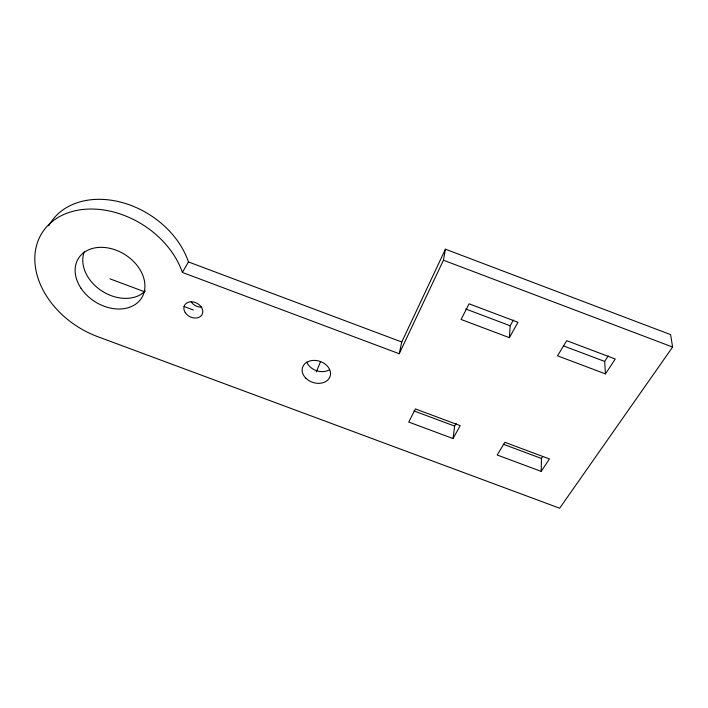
<?xml version="1.0" encoding="UTF-8"?>
<svg xmlns="http://www.w3.org/2000/svg" width="708" height="708" viewBox="0 0 708 708"><rect width="100%" height="100%" fill="white"/><g stroke="black" fill="none" stroke-linecap="round" stroke-linejoin="round"><path stroke-width="1.06" d="M541.195 471.395L549.408 458.934L504.892 442.323L497.184 454.996L541.195 471.395L541.443 458.474L542.602 456.695M509.388 337.672L517.982 322.282L469.085 303.812L461.094 319.467L509.388 337.672L510.185 325.769L513.362 320.043M453.031 438.553L460.227 425.658L415.419 408.941L408.728 422.048L453.031 438.553L454.625 426.092L456.147 423.34M443.447 260.217L445.429 249.198L670.618 334.627L672.6 347.053L559.665 508.22L97.571 336.601A80.677 60.49 32 0 1 34.825 258.137A80.677 60.49 32 0 1 99.217 209.418A80.677 60.49 32 0 1 182.372 272.447L399.224 353.734L443.447 260.217L672.6 347.053M399.224 353.734L401.772 342.008L445.429 249.198M316.308 371.966L320.565 361.567M182.372 272.447L188.452 261.942A79.385 60.092 32.3 0 0 120.82 202.169A79.385 60.092 32.3 0 0 48.764 225.817M605.455 373.895L615.252 359.018L566.71 340.681L557.506 355.814L605.455 373.895L604.659 361.425L608.26 355.885M414.047 410.959L454.625 426.092M503.264 444.235L541.443 458.474M109.935 278.819L144.273 291.643M184.071 306.52L193.311 309.971M188.452 261.942L401.772 342.008M465.802 309.015L510.185 325.769M563.656 345.955L604.659 361.425M145.335 290.935A36.683 27.745 32.3 0 1 101.97 291.05A36.683 27.745 32.3 0 1 84.349 251.703M201.762 307.113A9.744 7.558 27.2 0 1 191.178 301.882M329.494 369.735A14.266 11.062 17.9 0 1 306.794 362.115M81.048 288.298A37.276 27.931 32 0 0 141.37 298.342A37.276 27.931 32 0 0 107.66 247.889A37.276 27.931 32 0 0 81.048 288.298M185.266 312.644A9.903 7.602 27 0 0 201.665 315.202A9.903 7.602 27 0 0 193.027 301.927A9.903 7.602 27 0 0 185.266 312.644M305.821 378.187A14.487 11.124 17.9 0 0 329.866 377.028A14.487 11.124 17.9 0 0 313.334 360.407A14.487 11.124 17.9 0 0 305.821 378.187"/></g></svg>
